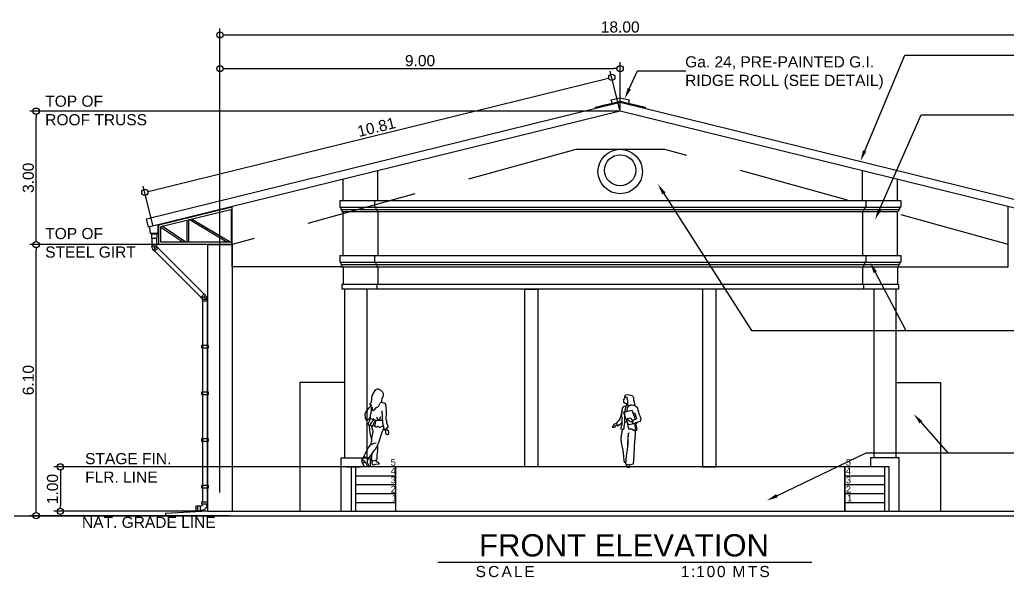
# Model space of a CAD drawing. Header units: inches. Extents: x -1369 to 1198, y -366 to 1398.
# Drawn here: x 13.85 to 36.08, y 53.3 to 65.84 of the extents above; entities that cross this region are included whole.
import ezdxf
from ezdxf import colors
from ezdxf.entities.mleader import LeaderData, LeaderLine
from ezdxf.math import Vec2, Vec3

# ---------------------------------------------------------------- set-up
doc = ezdxf.new("R2010")
doc.units = ezdxf.units.IN
doc.header["$MEASUREMENT"] = 0
for name, pattern in [('CENTER2', [1.125, 0.75, -0.125, 0.125, -0.125]), ('HIDDEN', [0.375, 0.25, -0.125]), ('HIDDEN2', [0.1875, 0.125, -0.0625])]:
    doc.linetypes.add(name, pattern=pattern)
for name, color, linetype in [('DARK', 1, 'Continuous'), ('dim', 8, 'Continuous'), ('FIGURE', 8, 'Continuous')]:
    doc.layers.add(name, color=color, linetype=linetype)
doc.styles.add('ATTR', font='romans.shx', dxfattribs={"width": 0.8, "height": 1.735066})
doc.styles.get("Standard").update_dxf_attribs({"font": 'arial.ttf'})
doc.dimstyles.get("Standard").update_dxf_attribs({"dimtxt": 0.25, "dimasz": 0.14, "dimexe": 0.145, "dimexo": 0.025, "dimgap": 0.05, "dimtad": 1, "dimzin": 0, "dimdsep": 46, "dimtxsty": 'Standard', "dimblk": 'DOTBLANK', "dimcen": 0.09, "dimclrd": 256, "dimclre": 256, "dimaunit": 1, "dimadec": 5, "dimazin": 0, "dimtfac": 1, "dimtix": 1, "dimtofl": 0, "dimtmove": 0, "dimatfit": 3, "dimfxl": 0, "dimtolj": 1, "dimtzin": 0, "dimlwd": -1, "dimlwe": -1, "dimarcsym": 0})

# ---------------------------------------------------------------- blocks, each defined once
blk = doc.blocks.new('_DotBlank')
at = {"color": 0, "linetype": 'ByBlock', "lineweight": -2}
blk.add_line((-0.5, 0), (-1, 0), dxfattribs=at)
blk.add_circle((0, 0), 0.5, dxfattribs=at)
blk = doc.blocks.new('*D256')
at = {"layer": 'Defpoints', "color": 0, "transparency": 16777216}
for p in [(14.223, 60.782), (18.104, 60.782), (18.593, 54.682)]:
    blk.add_point(p, dxfattribs=at)
at = {"layer": 'dim', "transparency": 16777216}
for p, q in [((18.079, 60.782), (14.078, 60.782)), ((14.223, 54.822), (14.223, 60.642)), ((18.568, 54.682), (14.078, 54.682))]:
    blk.add_line(p, q, dxfattribs=at)
at = {"layer": 'dim', "transparency": 16777216, "xscale": 0.14, "yscale": 0.14, "zscale": 0.14}
for p, rotation in [((14.223, 60.782), 90), ((14.223, 54.682), 270)]:
    blk.add_blockref('_DotBlank', p, dxfattribs=dict(at, rotation=rotation))
at = {"layer": 'dim', "color": 0, "transparency": 16777216, "insert": (14.046, 57.732), "char_height": 0.25, "attachment_point": 5, "rotation": 90}
blk.add_mtext('\\A1;6.10', dxfattribs=at)
blk = doc.blocks.new('*D257')
at = {"layer": 'Defpoints', "color": 0, "transparency": 16777216}
for p in [(14.223, 63.782), (27.354, 63.782), (16.854, 60.782)]:
    blk.add_point(p, dxfattribs=at)
at = {"layer": 'dim', "transparency": 16777216}
for p, q in [((27.329, 63.782), (14.078, 63.782)), ((14.223, 60.922), (14.223, 63.642)), ((16.829, 60.782), (14.078, 60.782))]:
    blk.add_line(p, q, dxfattribs=at)
at = {"layer": 'dim', "transparency": 16777216, "xscale": 0.14, "yscale": 0.14, "zscale": 0.14}
for p, rotation in [((14.223, 63.782), 90), ((14.223, 60.782), 270)]:
    blk.add_blockref('_DotBlank', p, dxfattribs=dict(at, rotation=rotation))
at = {"layer": 'dim', "color": 0, "transparency": 16777216, "insert": (14.046, 62.282), "char_height": 0.25, "attachment_point": 5, "rotation": 90}
blk.add_mtext('\\A1;3.00', dxfattribs=at)
blk = doc.blocks.new('*D260')
at = {"layer": 'Defpoints', "color": 0, "transparency": 16777216}
for p in [(27.354, 64.739), (27.354, 63.782), (18.354, 55.182)]:
    blk.add_point(p, dxfattribs=at)
at = {"layer": 'dim', "transparency": 16777216}
for p, q in [((18.354, 55.207), (18.354, 64.884)), ((18.494, 64.739), (27.214, 64.739)), ((27.354, 63.807), (27.354, 64.884))]:
    blk.add_line(p, q, dxfattribs=at)
at = {"layer": 'dim', "transparency": 16777216, "xscale": 0.14, "yscale": 0.14, "zscale": 0.14, "rotation": 180}
blk.add_blockref('_DotBlank', (18.354, 64.739), dxfattribs=at)
at = {"layer": 'dim', "transparency": 16777216, "xscale": 0.14, "yscale": 0.14, "zscale": 0.14}
blk.add_blockref('_DotBlank', (27.354, 64.739), dxfattribs=at)
at = {"layer": 'dim', "color": 0, "transparency": 16777216, "insert": (22.854, 64.917), "char_height": 0.25, "attachment_point": 5}
blk.add_mtext('\\A1;9.00', dxfattribs=at)
blk = doc.blocks.new('*D258')
at = {"layer": 'Defpoints', "color": 0, "transparency": 16777216}
for p in [(36.354, 65.496), (18.354, 64.739), (36.354, 55.182)]:
    blk.add_point(p, dxfattribs=at)
at = {"layer": 'dim', "transparency": 16777216}
for p, q in [((18.354, 64.764), (18.354, 65.641)), ((36.354, 55.207), (36.354, 65.641)), ((18.494, 65.496), (36.214, 65.496))]:
    blk.add_line(p, q, dxfattribs=at)
at = {"layer": 'dim', "transparency": 16777216, "xscale": 0.14, "yscale": 0.14, "zscale": 0.14, "rotation": 180}
blk.add_blockref('_DotBlank', (18.354, 65.496), dxfattribs=at)
at = {"layer": 'dim', "transparency": 16777216, "xscale": 0.14, "yscale": 0.14, "zscale": 0.14}
blk.add_blockref('_DotBlank', (36.354, 65.496), dxfattribs=at)
at = {"layer": 'dim', "color": 0, "transparency": 16777216, "insert": (27.354, 65.674), "char_height": 0.25, "attachment_point": 5}
blk.add_mtext('\\A1;18.00', dxfattribs=at)
blk = doc.blocks.new('*D259')
at = {"layer": 'Defpoints', "color": 0, "transparency": 16777216}
for p in [(27.166, 64.544), (27.354, 63.782), (16.854, 61.195)]:
    blk.add_point(p, dxfattribs=at)
at = {"layer": 'dim', "transparency": 16777216}
for p, q in [((27.348, 63.806), (27.132, 64.685)), ((16.802, 61.99), (27.03, 64.51)), ((16.848, 61.219), (16.632, 62.098))]:
    blk.add_line(p, q, dxfattribs=at)
at = {"layer": 'dim', "transparency": 16777216, "xscale": 0.14, "yscale": 0.14, "zscale": 0.14}
for p, rotation in [((27.166, 64.544), 13.84069596087645), ((16.666, 61.957), 193.8406959608764)]:
    blk.add_blockref('_DotBlank', p, dxfattribs=dict(at, rotation=rotation))
at = {"layer": 'dim', "color": 0, "transparency": 16777216, "insert": (21.874, 63.423), "char_height": 0.25, "attachment_point": 5, "rotation": 13.8407}
blk.add_mtext('\\A1;10.81', dxfattribs=at)
blk = doc.blocks.new('*D261')
at = {"layer": 'Defpoints', "color": 0, "transparency": 16777216}
for p in [(21.304, 55.782), (14.768, 54.782), (18.079, 54.782)]:
    blk.add_point(p, dxfattribs=at)
at = {"layer": 'dim', "transparency": 16777216}
for p, q in [((21.279, 55.782), (14.623, 55.782)), ((14.768, 55.642), (14.768, 54.922)), ((18.054, 54.782), (14.623, 54.782))]:
    blk.add_line(p, q, dxfattribs=at)
at = {"layer": 'dim', "transparency": 16777216, "xscale": 0.14, "yscale": 0.14, "zscale": 0.14}
for p, rotation in [((14.768, 55.782), 90), ((14.768, 54.782), 270)]:
    blk.add_blockref('_DotBlank', p, dxfattribs=dict(at, rotation=rotation))
at = {"layer": 'dim', "color": 0, "transparency": 16777216, "insert": (14.591, 55.282), "char_height": 0.25, "attachment_point": 5, "rotation": 90}
blk.add_mtext('\\A1;1.00', dxfattribs=at)
blk = doc.blocks.new('W1')
at = {"color": 0, "linetype": 'Continuous'}
for p, q in [((30.063, -144.38), (30.047, -144.425)), ((30.047, -144.425), (30.047, -144.465)), ((30.104, -144.364), (30.063, -144.38)), ((30.173, -144.348), (30.104, -144.364)), ((30.221, -144.352), (30.173, -144.348)), ((30.185, -144.425), (30.177, -144.526)), ((30.225, -144.397), (30.185, -144.425)), ((30.237, -144.389), (30.221, -144.352)), ((30.241, -144.409), (30.237, -144.389)), ((30.25, -144.441), (30.241, -144.409)), ((30.266, -144.461), (30.25, -144.441)), ((30.258, -144.473), (30.266, -144.461)), ((29.958, -144.631), (29.95, -144.688)), ((30.007, -144.603), (29.958, -144.631)), ((30.023, -144.566), (30.015, -144.599)), ((30.015, -144.599), (30.076, -144.583)), ((30.031, -144.51), (30.023, -144.566)), ((30.047, -144.465), (30.031, -144.51)), ((30.076, -144.583), (30.112, -144.583)), ((30.112, -144.583), (30.169, -144.595)), ((30.116, -144.591), (30.165, -144.615)), ((30.165, -144.615), (30.185, -144.647)), ((30.169, -144.595), (30.185, -144.575)), ((30.177, -144.526), (30.181, -144.558)), ((30.185, -144.575), (30.177, -144.558)), ((30.181, -144.558), (30.233, -144.55)), ((30.185, -144.647), (30.193, -144.696)), ((30.205, -144.554), (30.201, -144.599)), ((30.201, -144.599), (30.237, -144.607)), ((30.233, -144.55), (30.262, -144.526)), ((30.237, -144.607), (30.274, -144.627)), ((30.262, -144.526), (30.258, -144.473)), ((30.274, -144.627), (30.302, -144.651)), ((30.302, -144.651), (30.306, -144.704)), ((29.902, -144.825), (29.877, -144.886)), ((29.877, -144.886), (29.894, -144.955)), ((29.926, -144.781), (29.902, -144.825)), ((29.934, -144.736), (29.926, -144.781)), ((29.95, -144.688), (29.934, -144.736)), ((30.096, -144.89), (30.088, -144.914)), ((30.132, -144.87), (30.096, -144.89)), ((30.173, -144.886), (30.132, -144.87)), ((30.169, -144.918), (30.173, -144.886)), ((30.193, -144.696), (30.193, -144.734)), ((30.306, -144.704), (30.314, -144.761)), ((30.314, -144.761), (30.322, -144.781)), ((29.894, -144.955), (29.946, -144.967)), ((29.946, -144.967), (30.007, -144.987)), ((30.022, -144.99), (30.004, -145.095)), ((30.004, -145.095), (30.004, -145.242)), ((30.065, -144.972), (30.083, -144.971)), ((30.083, -144.971), (30.134, -144.945)), ((30.134, -144.945), (30.169, -144.918)), ((30.189, -144.965), (30.224, -144.968)), ((30.224, -144.968), (30.249, -144.966)), ((30.004, -145.242), (30.027, -145.51)), ((30.156, -145.208), (30.172, -145.324)), ((30.161, -145.321), (30.156, -145.208)), ((30.167, -145.479), (30.161, -145.321)), ((30.172, -145.324), (30.182, -145.434)), ((30.298, -145.137), (30.327, -145.319)), ((30.327, -145.319), (30.327, -145.363)), ((30.027, -145.51), (30.035, -145.728)), ((30.198, -145.723), (30.167, -145.479)), ((30.182, -145.434), (30.177, -145.516)), ((30.311, -145.468), (30.285, -145.6)), ((30.327, -145.363), (30.311, -145.468)), ((30.035, -145.728), (30.051, -145.912)), ((30.219, -145.917), (30.198, -145.723)), ((30.269, -145.741), (30.264, -145.849)), ((30.285, -145.6), (30.269, -145.741)), ((30.051, -145.912), (30.14, -145.933)), ((30.13, -145.983), (30.125, -145.941)), ((30.177, -145.983), (30.13, -145.983)), ((30.14, -145.933), (30.219, -145.917)), ((30.211, -145.964), (30.177, -145.983)), ((30.203, -145.928), (30.211, -145.964)), ((30.243, -145.87), (30.219, -145.87)), ((30.264, -145.849), (30.243, -145.87))]:
    blk.add_line(p, q, dxfattribs=at)
for points in [[(30.219, -144.603), (30.241, -144.709), (30.249, -144.747), (30.249, -144.966), (30.268, -145.137), (30.298, -145.137), (30.32, -145.124), (30.32, -145.091), (30.312, -145.06), (30.302, -145.021), (30.295, -144.964), (30.301, -144.927), (30.307, -144.782), (30.289, -144.717)], [(29.997, -144.9), (30.076, -144.707), (30.271, -144.752), (30.167, -145.021), (29.958, -144.995), (29.967, -144.974)], [(30.088, -144.914), (30.036, -144.914), (29.987, -144.896), (29.959, -144.885)], [(29.973, -144.89), (29.971, -144.874), (29.974, -144.857), (29.988, -144.838), (29.995, -144.814), (30.001, -144.797), (30.034, -144.764)], [(30.322, -144.781), (30.339, -144.85), (30.349, -144.891), (30.375, -144.932), (30.411, -144.972), (30.435, -144.997), (30.409, -145.023), (30.409, -145.054), (30.373, -145.046), (30.361, -145.021), (30.347, -145.021), (30.328, -145.003), (30.315, -144.976), (30.295, -144.964)], [(30.193, -144.955), (30.154, -145.122), (30.08, -145.122), (30.042, -145.149), (30.004, -145.149), (29.974, -145.15), (29.962, -145.125), (29.969, -145.101), (29.98, -145.068), (29.989, -144.999)], [(30.062, -144.914), (30.065, -144.984), (30.064, -144.996), (30.007, -144.987)], [(30.435, -144.997), (30.452, -145.005), (30.488, -145.016), (30.496, -145.052), (30.491, -145.038), (30.484, -145.031), (30.484, -145.031), (30.496, -145.052), (30.504, -145.06), (30.521, -145.079), (30.463, -145.083), (30.438, -145.055), (30.433, -145.045), (30.411, -145.035)]]:
    blk.add_lwpolyline(points)
blk = doc.blocks.new('People 7 Woman Walking Away')
for p, q in [((1.68, 53.51), (2.33, 58.58)), ((-3, 45.09), (-0.12, 48.57)), ((1.3, 51.05), (0.28, 49.16)), ((1.44, 52.98), (0.46, 51.85)), ((5.29, 48.54), (3.62, 46.75)), ((9.6, 53.32), (12.27, 52.37)), ((13.83, 46.16), (13.18, 51.24)), ((-3.12, 39.69), (-3.32, 44.13)), ((10.15, 46.07), (10.65, 36.63)), ((13.7, 38.74), (13.86, 45.43)), ((0.81, 39.92), (-0.53, 37.35)), ((7.88, 32.89), (7.47, 33.31)), ((11.08, 34.1), (11.9, 31.3)), ((13.43, 30.98), (15, 32.88)), ((15.12, 33.67), (14.14, 36.21)), ((12.76, 30.66), (12.89, 28.7)), ((1.46, 18.78), (1.56, 21.51)), ((-6.07, 6.2), (-4.21, 9.2)), ((-4.21, 1.43), (-6.1, 4.79)), ((-5.68, 6.84), (-3.58, 4.98)), ((-1.08, 0.93), (-3.23, 0.88)), ((-1.27, 0.93), (-2.84, 4.03)), ((2.12, 5.69), (1.99, 3.7)), ((3.65, 2.43), (5.1, 2.93)), ((5.31, 2.97), (7.53, 3.23))]:
    blk.add_line(p, q)
for centre, radius, start, end in [((8.68, 57.77), 6.4, 117.0545, 172.7336), ((6.81, 61.43), 2.29, 78.33672, 117.0545), ((6.17, 58.33), 5.46, 22.51865, 78.33672), ((5.6, 59.45), 5.77, 321.8182, 3.27093), ((9.39, 59.67), 1.98, 3.27093, 22.51865), ((-2.92, 50.89), 3.64, 320.3568, 331.6536), ((0.9, 51.47), 0.58, 138.9908, 318.54), ((1.9, 49.92), 0.867, 111.5383, 274.994), ((40.05, 41.94), 39.04, 169.4458, 177.1086), ((1.5, 50.94), 0.221, 291.5383, 138.54), ((0.69, 53.64), 1, 318.9908, 352.7336), ((2.03, 48.44), 0.624, 311.2695, 94.99396), ((6.15, 47.73), 1.18, 113.3359, 136.8126), ((3.62, 53.61), 5.22, 293.3359, 347.1391), ((9.79, 52.2), 1.11, 108.5349, 167.1391), ((9.15, 54.11), 0.91, 288.535, 25.09605), ((11.17, 55.06), 1.33, 141.8182, 205.096), ((11.81, 51.06), 1.39, 7.22107, 70.35394), ((-1.92, 44.19), 1.4, 140.3568, 182.67), ((-7.08, 45.55), 8.89, 311.3848, 328.2016), ((-0.32, 41.36), 0.947, 328.2016, 4.13948), ((4.83, 41.73), 4.22, 157.5563, 184.1395), ((5.81, 41.33), 5.2, 181.2101, 195.6962), ((-0.63, 43.99), 1.69, 337.5563, 357.1086), ((3, 47.33), 0.848, 131.2695, 316.8126), ((19.58, 44.51), 17.04, 194.476, 198.446), ((-1.16, 33.97), 9.84, 27.90657, 45.01188), ((19.46, 35.59), 11.98, 150.9696, 165.6194), ((9.05, 45.55), 4.81, 358.5915, 7.22107), ((-1.96, 39.74), 1.16, 182.67, 311.3848), ((-0.48, 35.61), 0.669, 165.8775, 238.6287), ((5.93, 34), 7.28, 152.5623, 165.8775), ((1.76, 39.29), 4.98, 238.6287, 261.777), ((250.05, 71.52), 253.26, 188.3211, 191.1937), ((13.8, 28.12), 14.91, 132.807, 154.587), ((8.16, 59.13), 20.57, 249.0476, 276.638), ((0.92, 33.48), 0.884, 26.89006, 81.77706), ((2.16, 34.11), 0.503, 206.8901, 315.6851), ((-1576.34, -498.2), 1665.39, 18.51152, 18.62803), ((3.33, 32.98), 1.12, 50.77058, 135.6851), ((14.57, 30.65), 12.37, 138.9795, 165.0138), ((5.57, 35.73), 2.43, 230.7706, 293.3394), ((12.85, 34.48), 8.42, 149.756, 186.339), ((6.87, 32.73), 0.838, 44.45366, 113.3394), ((-3607.3, 1270.78), 3824.91, 340.8954, 341.1088), ((8.41, 33.41), 0.742, 224.4537, 311.4645), ((11.95, 29.41), 4.61, 100.3584, 131.4645), ((21.68, 37.21), 11.05, 182.9982, 196.324), ((20.24, 38.58), 6.54, 178.5915, 201.1734), ((14.39, 33.38), 0.784, 320.4703, 21.17346), ((35.77, 19.9), 34.25, 163.7284, 177.397), ((1.2, 29.99), 1.77, 343.7284, 18.51152), ((12.75, 31.55), 0.886, 196.324, 320.4703), ((14.63, 28.82), 1.74, 183.9145, 281.3575), ((15.36, 31.45), 1.39, 171.0632, 243.0596), ((13.84, 28.46), 1.96, 333.8101, 63.05956), ((14.79, 28), 0.898, 281.3575, 333.8101), ((108.97, -45.98), 126.31, 150.5509, 153.9804), ((-1178.81, 844.8), 1445.41, 324.553, 325.0337), ((5.74, 12.31), 7.76, 92.77408, 150.5509), ((-6.37, 21.82), 7.94, 357.397, 357.8062), ((-2.52, 22.19), 10.01, 325.0337, 340.8954), ((-5.73, 16.19), 12.5, 348.8631, 8.80684), ((-14.18, -4.58), 17.01, 40.80082, 55.44688), ((43.67, 7.1), 41.94, 174.5497, 181.9177), ((32.93, 8.58), 26.9, 168.8631, 184.0751), ((-4.89, 5.47), 1.39, 148.1282, 209.4266), ((1.13, -16.31), 21.15, 101.466, 108.3509), ((-3.26, 1.97), 1.09, 209.4266, 271.4258), ((-5.7, 2.58), 3.2, 26.86026, 48.56757), ((2.21, 5.05), 4.07, 155.2937, 226.0119), ((-1.1, 1.62), 0.69, 271.4258, 46.01191), ((1.99, 14.82), 9.13, 268.4632, 296.6891), ((3.25, 3.62), 1.26, 176.4305, 288.7684), ((10.32, 10.43), 6.88, 218.2149, 247.1341), ((5.43, 1.94), 1.04, 96.67241, 108.7685), ((7.47, 3.68), 0.446, 276.6724, 67.1341)]:
    blk.add_arc(centre, radius, start, end)
at = {"style": 'ATTR', "width": 0.8, "flags": 9}
blk.add_attdef('ESTCODE', (0, 0), '', height=0.0159, dxfattribs=at)
blk = doc.blocks.new('45')
at = {"layer": 'DARK'}
for p, q in [((-0.062, 0.015), (-0.089, -0.011)), ((0.015, -0.062), (-0.062, 0.015)), ((-0.05, 0.021), (-0.059, 0.012)), ((-0.055, 0.071), (-0.055, 0.033)), ((0.055, 0.071), (-0.055, 0.071)), ((0.055, 0.033), (-0.055, 0.033)), ((-0.05, 0.033), (-0.05, 0.021)), ((0.05, 0.033), (0.05, 0.021)), ((0.055, 0.071), (0.055, 0.033)), ((-0.011, -0.089), (-0.089, -0.011)), ((0.015, -0.062), (-0.011, -0.089))]:
    blk.add_line(p, q, dxfattribs=at)
at = {"layer": 'DARK', "color": 3, "linetype": 'CENTER2'}
for p, q in [((0, 0), (-0.023, -0.023)), ((0, 0.033), (0, 0))]:
    blk.add_line(p, q, dxfattribs=at)
at = {"layer": 'DARK'}
blk.add_arc((-0.054, 0.021), 0.104, 309.1688, 359.6143, dxfattribs=at)
blk = doc.blocks.new('bend hid')
at = {"color": 1, "linetype": 'HIDDEN', "ltscale": 8}
for points in [[(-0.09, 0.001), (-0.09, -0.124), (-0.04, -0.124), (-0.04, 0.001)], [(0.123, 0.091), (-0.002, 0.091), (-0.002, 0.041), (0.123, 0.041)]]:
    blk.add_lwpolyline(points, close=True, dxfattribs=at)
for points in [[(0.01, 0.027, -0.385484), (-0.026, -0.013, -8.123106)], [(0.11, 0.028, -0.385484), (-0.015, -0.113, -0.385484)]]:
    blk.add_lwpolyline(points, format="xyb", dxfattribs=at)
for points in [[(0.01, 0.027), (0.01, 0.041)], [(0.11, 0.028), (0.11, 0.041)], [(-0.026, -0.013), (-0.04, -0.014)], [(-0.015, -0.113), (-0.04, -0.114)]]:
    blk.add_lwpolyline(points, dxfattribs=at)
blk = doc.blocks.new('DSFC')
at = {"color": 1}
for points in [[(-0.654, -1.072), (-0.654, -5.587)], [(-0.554, -1.072), (-0.554, -5.587)], [(-0.449, -5.687), (-0.399, -5.687), (-0.399, -5.787), (-0.449, -5.787)]]:
    blk.add_lwpolyline(points, dxfattribs=at)
at = {"color": 8, "linetype": 'Continuous', "ltscale": 10}
for points in [[(-0.69, -2.072), (-0.528, -2.072), (-0.528, -2.122), (-0.69, -2.122)], [(-0.69, -3.122), (-0.528, -3.122), (-0.528, -3.172), (-0.69, -3.172)], [(-0.69, -4.172), (-0.528, -4.172), (-0.528, -4.222), (-0.69, -4.222)], [(-0.69, -5.222), (-0.528, -5.222), (-0.528, -5.272), (-0.69, -5.272)]]:
    blk.add_lwpolyline(points, close=True, dxfattribs=at)
at = {"color": 1, "rotation": 270}
blk.add_blockref('bend hid', (-0.54, -5.676), dxfattribs=at)

msp = doc.modelspace()

# ---------------------------------------------------------------- linework, layer by layer
for p, q in [((21.0972, 60.3318), (21.0972, 60.2818)), ((21.0972, 60.2818), (33.6112, 60.2818)), ((21.8823, 60.3318), (21.8823, 60.2818)), ((32.826, 60.3318), (32.826, 60.2818)), ((33.6112, 60.3318), (33.6112, 60.2818)), ((33.6112, 59.8818), (21.0972, 59.8818)), ((33.6112, 59.7818), (21.0972, 59.7818)), ((10.6234, 54.6818), (157.2716, 54.6818))]:
    msp.add_line(p, q)
at = {"color": 1}
msp.add_line((18.0792, 54.7818), (36.6292, 54.7818), dxfattribs=at)
at = {"color": 4}
msp.add_lwpolyline([(26.788, 63.8676), (26.9822, 63.9155), (27.1703, 63.9618), (27.1524, 64.0346), (27.3542, 64.0843), (27.5559, 64.0346), (27.538, 63.9618), (27.7261, 63.9155), (27.9203, 63.8676), (27.9188, 63.8615), (27.7246, 63.9094), (27.5304, 63.9572), (27.3542, 64.0007), (27.3542, 64.0007), (27.1779, 63.9572), (27.1779, 63.9572), (26.9837, 63.9094), (26.7895, 63.8615), (26.788, 63.8676)], dxfattribs=at)
for points in [[(16.7519, 61.1697), (16.7041, 61.3638), (27.3542, 63.9878), (38.0042, 61.3638), (37.9564, 61.1697), (27.3542, 63.7818), (16.7519, 61.1697)], [(21.9073, 61.7738), (21.9073, 62.4398)], [(32.801, 61.7738), (32.801, 62.4398)], [(32.801, 61.7738), (32.801, 61.9857)], [(18.6292, 60.7818), (16.9792, 60.7818), (16.9792, 61.2256), (18.6292, 61.6322)], [(21.0972, 60.2818), (18.6292, 60.2818), (18.6292, 61.3998), (18.6292, 61.6322)], [(21.0472, 61.7738), (33.6586, 61.7738)], [(21.0472, 61.7738), (21.0472, 61.6238), (21.0722, 61.6238), (21.0722, 61.5738), (21.0972, 61.5738)], [(21.0722, 61.6238), (33.6586, 61.6238)], [(21.0972, 61.5738), (21.0972, 61.5238)], [(21.8323, 61.7738), (21.8323, 61.6238), (21.8573, 61.6238), (21.8573, 61.5738), (21.8823, 61.5738)], [(21.8823, 61.5738), (21.8823, 61.5238)], [(32.876, 61.7738), (32.876, 61.6238), (32.851, 61.6238), (32.851, 61.5738), (32.826, 61.5738)], [(32.826, 61.5738), (32.826, 61.5238)], [(33.6612, 61.7738), (33.6612, 61.6238), (33.6362, 61.6238), (33.6362, 61.5738), (33.6112, 61.5738)], [(33.6112, 60.2818), (36.0792, 60.2818), (36.0792, 61.6322), (36.0792, 61.6322)], [(33.6112, 61.5738), (33.6112, 61.5238)], [(21.0972, 61.5238), (33.5862, 61.5218)], [(21.1222, 60.5318), (21.1222, 61.5182)], [(21.9073, 61.5238), (21.9073, 60.5318)], [(32.801, 61.5238), (32.801, 60.5318)], [(33.5862, 60.5318), (33.5862, 61.5182)], [(18.0792, 54.7818), (18.0792, 60.7818), (18.6292, 60.7818), (18.6292, 54.7818)], [(21.0472, 60.5318), (33.6586, 60.5318)], [(21.0472, 60.5318), (21.0472, 60.3818), (21.0722, 60.3818), (21.0722, 60.3318), (21.0972, 60.3318)], [(21.8323, 60.5318), (21.8323, 60.3818), (21.8573, 60.3818), (21.8573, 60.3318), (21.8823, 60.3318)], [(32.876, 60.5318), (32.876, 60.3818), (32.851, 60.3818), (32.851, 60.3318), (32.826, 60.3318)], [(33.6612, 60.5318), (33.6612, 60.3818), (33.6362, 60.3818), (33.6362, 60.3318), (33.6112, 60.3318)], [(21.0722, 60.3818), (33.6586, 60.3818)], [(21.1222, 60.2818), (21.1222, 59.8818)], [(21.9073, 60.2818), (21.9073, 59.8818)], [(32.801, 60.2818), (32.801, 59.8818)], [(33.5862, 60.2818), (33.5862, 59.8818)], [(21.0972, 59.8818), (21.0972, 59.7818)], [(21.8823, 59.8818), (21.8823, 59.7818)], [(32.826, 59.8818), (32.826, 59.7818)], [(33.6112, 59.8818), (33.6112, 59.7818)], [(21.0972, 59.7818), (21.0972, 59.7818)], [(21.8823, 59.7818), (21.8823, 59.7818)], [(25.2042, 59.7818), (25.5042, 59.7818)], [(32.826, 59.7818), (32.826, 59.7818)], [(33.6112, 59.7818), (33.6112, 59.7818)], [(21.2042, 55.7818), (21.5042, 55.7818)], [(33.4042, 54.7818), (33.4042, 55.7818), (21.3042, 55.7818), (21.3042, 54.7818)], [(22.3042, 55.7818), (22.3042, 54.7818)], [(29.2042, 55.7818), (29.5042, 55.7818)], [(29.5042, 55.7818), (29.2042, 55.7818)], [(32.4042, 54.7818), (32.4042, 55.7818)], [(32.4042, 55.7818), (32.4042, 54.7818)]]:
    msp.add_lwpolyline(points)
at = {"color": 8, "linetype": 'HIDDEN', "ltscale": 10}
msp.add_lwpolyline([(36.0792, 60.7818), (28.3542, 62.9229), (26.3542, 62.9229), (18.6292, 60.7818)], dxfattribs=at)
at = {"color": 7}
for points in [[(21.1222, 61.7684), (21.1222, 62.2464)], [(33.5862, 61.7684), (33.5862, 62.2464)]]:
    msp.add_lwpolyline(points, dxfattribs=at)
at = {"color": 8}
for points in [[(18.6292, 60.8318), (17.0292, 60.8318), (17.0292, 61.1865), (18.6292, 61.5807)], [(18.6104, 61.576), (18.6104, 60.8318)], [(18.5101, 60.8318), (17.664, 61.3429)], [(18.5826, 60.8318), (17.7155, 61.3556)], [(17.5227, 60.8318), (17.0292, 61.1688)], [(17.5892, 60.8318), (17.059, 61.1938)], [(17.6104, 61.3297), (17.6104, 60.8318)], [(17.6479, 61.3389), (17.6479, 60.8318)]]:
    msp.add_lwpolyline(points, dxfattribs=at)
at = {"color": 1}
for points in [[(21.0972, 61.5738), (33.6362, 61.5738)], [(21.0972, 60.3318), (33.6112, 60.3318)], [(21.1542, 59.7818), (21.1542, 55.9818)], [(21.6542, 59.7818), (21.6542, 55.9818)], [(25.2042, 59.7818), (25.2042, 55.7818)], [(25.5042, 59.7818), (25.5042, 55.7818)], [(29.2042, 59.7818), (29.2042, 55.7818)], [(29.5042, 59.7818), (29.5042, 55.7818)], [(33.0542, 59.7818), (33.0542, 55.9818)], [(33.5542, 59.7818), (33.5542, 55.9818)], [(21.1542, 57.6818), (20.1542, 57.6818), (20.1542, 54.7818)], [(33.5542, 57.6818), (34.5542, 57.6818), (34.5542, 54.7818)], [(21.0792, 54.7818), (21.0792, 55.9818), (21.7292, 55.9818), (21.7292, 55.7818)], [(33.6292, 54.7818), (33.6292, 55.9818), (32.9792, 55.9818), (32.9792, 55.7818)], [(21.4042, 55.7818), (21.4042, 54.7818)], [(21.4042, 55.5818), (22.3042, 55.5818)], [(32.4042, 55.5818), (33.3042, 55.5818)], [(33.3042, 54.7818), (33.3042, 55.7818)], [(21.4042, 55.3818), (22.3042, 55.3818)], [(32.4042, 55.3818), (33.3042, 55.3818)], [(21.4042, 55.1818), (22.3042, 55.1818)], [(32.4042, 55.1818), (33.3042, 55.1818)], [(21.4042, 54.9818), (22.3042, 54.9818)], [(32.4042, 54.9818), (33.3042, 54.9818)], [(18.0792, 54.7818), (17.1292, 54.7318), (17.1292, 54.6818)], [(23.2503, 53.6366), (31.6627, 53.6366)]]:
    msp.add_lwpolyline(points, dxfattribs=at)
msp.add_circle((27.3542, 62.4239), 0.5, dxfattribs=at)
msp.add_circle((27.3542, 62.4519), 0.35)
at = {"layer": 'DARK'}
for p, q in [((16.8125, 61.035), (16.8125, 61.0303)), ((16.8125, 61.035), (16.9375, 61.035)), ((16.8125, 61.0303), (16.9375, 61.0303)), ((16.8125, 61.0233), (16.8125, 60.928)), ((16.8125, 61.0233), (16.9375, 61.0233)), ((16.8125, 60.928), (16.9375, 60.928)), ((16.825, 61.0303), (16.825, 61.0233)), ((16.825, 60.928), (16.825, 60.7895)), ((16.925, 61.0303), (16.925, 61.0233)), ((16.925, 60.928), (16.925, 60.7895)), ((16.9375, 61.035), (16.9375, 61.0303)), ((16.9375, 61.0233), (16.9375, 60.928)), ((16.9603, 60.7042), (17.9987, 59.6658)), ((16.8896, 60.6335), (17.928, 59.5951))]:
    msp.add_line(p, q, dxfattribs=at)
at = {"layer": 'DARK', "linetype": 'HIDDEN2'}
msp.add_line((16.875, 61.0303), (16.875, 61.0233), dxfattribs=at)
at = {"layer": 'DARK', "color": 5}
for points in [[(16.825, 61.0311), (16.7942, 61.0311), (16.7762, 61.1756)], [(16.9608, 61.2211), (16.9608, 61.0311), (16.925, 61.0311)]]:
    msp.add_lwpolyline(points, dxfattribs=at)

# ---------------------------------------------------------------- block references
at = {"xscale": -1}
for name, p in [('45', (16.875, 60.7188)), ('DSFC', (17.4098, 60.5816))]:
    msp.add_blockref(name, p, dxfattribs=at)
at = {"rotation": 45.00000000000266}
msp.add_blockref('45', (18.0133, 59.5805), dxfattribs=at)
at = {"layer": 'FIGURE', "color": 8, "xscale": 0.02775087907974464, "yscale": 0.02775087907974464, "zscale": 0.02775087907974464}
msp.add_blockref('People 7 Woman Walking Away', (21.7157, 55.7596), dxfattribs=at)
at = {"layer": 'FIGURE', "xscale": -1}
msp.add_blockref('W1', (57.6973, 201.7554), dxfattribs=at)

# ---------------------------------------------------------------- texts
at = {"char_height": 0.25, "attachment_point": 1}
for s, insert, width in [('Ga. 24, PRE-PAINTED G.I. RIDGE ROLL (SEE DETAIL)', (28.8149, 65.0164), 4.934024), ('TOP OF \\PROOF TRUSS', (14.4259, 64.1319), 5.901458), ('TOP OF \\PSTEEL GIRT', (14.4259, 61.1549), 5.901458), ('STAGE FIN. \\PFLR. LINE', (15.323, 56.0915), 5.901458), ('NAT. GRADE LINE', (15.2514, 54.6592), 5.901458), ('{\\T1.2;SCALE}', (24.1029, 53.5519), 2.789052), ('{\\T1.2;1:100 MTS}', (28.7142, 53.5519), 4.208436)]:
    msp.add_mtext(s, dxfattribs=dict(at, insert=insert, width=width))
at = {"attachment_point": 1}
for s, width, insert, char_height in [('5', 0.159217, (22.1936, 55.958), 0.15), ('5', 0.159217, (32.4284, 55.958), 0.15), ('4', 0.159217, (22.1936, 55.7664), 0.15), ('3', 0.159217, (22.1936, 55.5616), 0.15), ('4', 0.159217, (32.4284, 55.7664), 0.15), ('3', 0.159217, (32.4284, 55.5616), 0.15), ('2', 0.159217, (22.1936, 55.3543), 0.15), ('2', 0.159217, (32.4284, 55.3543), 0.15), ('1', 0.159217, (22.2197, 55.1543), 0.15), ('1', 0.159217, (32.4546, 55.1543), 0.15), ('FRONT ELEVATION', 18.079743, (24.1807, 54.2664), 0.5)]:
    msp.add_mtext_dynamic_manual_height_columns(s, width=width, gutter_width=1, heights=[0], dxfattribs=dict(at, insert=insert, char_height=char_height))

# ---------------------------------------------------------------- dimensions: what is measured, and where the dimension line sits
at = {"layer": 'dim', "color": 0}
for base, p1, p2, picture, middle in [((36.3542, 65.4964), (18.3542, 64.7392), (36.3542, 55.1818), '*D258', (27.3542, 65.6741)), ((27.3542, 64.7392), (18.3542, 55.1818), (27.3542, 63.7818), '*D260', (22.8542, 64.9168))]:
    dim = msp.add_linear_dim(base=base, p1=p1, p2=p2, dimstyle='Standard', dxfattribs=at)
    dim.commit()
    dim.dimension.update_dxf_attribs({"geometry": picture, "text_midpoint": middle})
dim = msp.add_aligned_dim(p1=(16.8542, 61.1948), p2=(27.3542, 63.7818), distance=0.7849, dimstyle='Standard', dxfattribs=at)
dim.commit()
dim.dimension.update_dxf_attribs({"geometry": '*D259', "text_midpoint": (21.8739, 63.4229)})
for base, p1, p2, picture, middle in [((14.2233, 63.7818), (16.8542, 60.7818), (27.3542, 63.7818), '*D257', (14.0455, 62.2818)), ((14.2233, 60.7818), (18.5934, 54.6818), (18.1042, 60.7818), '*D256', (14.0456, 57.7318)), ((14.7682, 54.7818), (21.3042, 55.7818), (18.0792, 54.7818), '*D261', (14.5906, 55.2818))]:
    dim = msp.add_linear_dim(base=base, p1=p1, p2=p2, angle=90, dimstyle='Standard', dxfattribs=at)
    dim.commit()
    dim.dimension.update_dxf_attribs({"geometry": picture, "text_midpoint": middle})

# ---------------------------------------------------------------- leaders
at = {"color": 8}
ml = msp.add_multileader_mtext('Standard', dxfattribs=at)
ml.set_content('', color=8)
ml.set_leader_properties()
ml.build(insert=Vec2(0, 0))
ml.multileader.update_dxf_attribs({"dogleg_length": 0.36, "arrow_head_size": 0.25})
ctx = ml.context
ctx.base_point, ctx.char_height, ctx.arrow_head_size, ctx.landing_gap_size, ctx.plane_origin = Vec3(37.1123, 65.0384), 0.18, 0.25, 0.09, Vec3(31.0939, 61.9801)
notes = []
notes.append((ctx, [(0, (1, 1, 0), (33.7546, 65.0384), (1, 0), 3.3577, [(0, [(32.7549, 62.6572)], 0, [])])]))
ctx.mtext.insert, ctx.mtext.flow_direction = Vec3(37.2023, 65.1284), 5
ml = msp.add_multileader_mtext('Standard', dxfattribs=at)
ml.set_content('', color=8)
ml.set_leader_properties()
ml.build(insert=Vec2(0, 0))
ml.multileader.update_dxf_attribs({"dogleg_length": 0.36, "arrow_head_size": 0.25})
ctx = ml.context
ctx.base_point, ctx.char_height, ctx.arrow_head_size, ctx.landing_gap_size, ctx.plane_origin = Vec3(28.8292, 64.6882), 0.18, 0.25, 0.09, Vec3(26.5635, 63.6249)
notes.append((ctx, [(0, (1, 1, 0), (27.742, 64.6882), (1, 0), 1.0872, [(0, [(27.455, 64.0595)], 0, [])])]))
ctx.mtext.insert, ctx.mtext.flow_direction = Vec3(28.9192, 64.7782), 5
ml = msp.add_multileader_mtext('Standard', dxfattribs=at)
ml.set_content('', color=8)
ml.set_leader_properties()
ml.build(insert=Vec2(0, 0))
ml.multileader.update_dxf_attribs({"dogleg_length": 0.36, "arrow_head_size": 0.25})
ctx = ml.context
ctx.base_point, ctx.char_height, ctx.arrow_head_size, ctx.landing_gap_size, ctx.plane_origin = Vec3(37.254, 63.7012), 0.18, 0.25, 0.09, Vec3(31.2357, 60.6429)
notes.append((ctx, [(0, (1, 1, 0), (34.1204, 63.7012), (1, 0), 3.1336, [(0, [(33.0865, 61.3394)], 0, [])])]))
ctx.mtext.insert, ctx.mtext.flow_direction = Vec3(37.344, 63.7912), 5
ml = msp.add_multileader_mtext('Standard', dxfattribs=at)
ml.set_content('', color=8)
ml.set_leader_properties()
ml.build(insert=Vec2(0, 0))
ml.multileader.update_dxf_attribs({"dogleg_length": 0.36, "arrow_head_size": 0.25})
ctx = ml.context
ctx.base_point, ctx.char_height, ctx.arrow_head_size, ctx.landing_gap_size, ctx.plane_origin = Vec3(36.2292, 58.8503), 0.18, 0.25, 0.09, Vec3(25.3647, 61.8627)
notes.append((ctx, [(0, (1, 1, 0), (30.3095, 58.8503), (1, 0), 5.9196, [(0, [(28.2024, 62.1421)], 0, [])])]))
ctx.mtext.insert, ctx.mtext.flow_direction = Vec3(36.3192, 58.9403), 5
ml = msp.add_multileader_mtext('Standard', dxfattribs=at)
ml.set_content('', color=8)
ml.set_leader_properties()
ml.build(insert=Vec2(0, 0))
ml.multileader.update_dxf_attribs({"dogleg_length": 0.36, "arrow_head_size": 0.25})
ctx = ml.context
ctx.base_point, ctx.char_height, ctx.arrow_head_size, ctx.landing_gap_size, ctx.plane_origin = Vec3(37.3377, 58.8503), 0.18, 0.25, 0.09, Vec3(30.4827, 59.6937)
notes.append((ctx, [(0, (1, 1, 0), (33.7763, 58.8503), (1, 0), 3.5614, [(0, [(32.9722, 60.3818)], 0, [])])]))
ctx.mtext.insert, ctx.mtext.flow_direction = Vec3(37.4277, 58.9403), 5
ml = msp.add_multileader_mtext('Standard', dxfattribs=at)
ml.set_content('', color=8)
ml.set_leader_properties()
ml.build(insert=Vec2(0, 0))
ml.multileader.update_dxf_attribs({"dogleg_length": 0.36, "arrow_head_size": 0.25})
ctx = ml.context
ctx.base_point, ctx.char_height, ctx.arrow_head_size, ctx.landing_gap_size, ctx.plane_origin = Vec3(37.6181, 56.1003), 0.18, 0.25, 0.09, Vec3(31.6464, 58.2344)
notes.append((ctx, [(0, (1, 1, 0), (34.7193, 56.1003), (1, 0), 2.8987, [(0, [(33.9539, 56.9698)], 0, [])])]))
ctx.mtext.insert, ctx.mtext.flow_direction = Vec3(37.7081, 56.1903), 5
ml = msp.add_multileader_mtext('Standard', dxfattribs=at)
ml.set_content('', color=8)
ml.set_leader_properties()
ml.build(insert=Vec2(0, 0))
ml.multileader.update_dxf_attribs({"dogleg_length": 0.36, "arrow_head_size": 0.25})
ctx = ml.context
ctx.base_point, ctx.char_height, ctx.arrow_head_size, ctx.landing_gap_size, ctx.plane_origin = Vec3(37.6181, 56.1003), 0.18, 0.25, 0.09, Vec3(31.6464, 53.9663)
notes.append((ctx, [(0, (1, 1, 0), (32.8874, 56.1003), (1, 0), 4.7307, [(0, [(30.6509, 55.0226)], 0, [])])]))
ctx.mtext.insert, ctx.mtext.flow_direction = Vec3(37.7081, 56.1903), 5
for ctx, leaders in notes:
    for number, flags, end, landing, length, lines in leaders:
        leader = LeaderData()
        leader.index, (leader.has_last_leader_line, leader.has_dogleg_vector, leader.attachment_direction) = number, flags
        leader.last_leader_point, leader.dogleg_vector, leader.dogleg_length = Vec3(end), Vec3(landing), length
        for number, points, colour, breaks in lines:
            line = LeaderLine()
            line.index, line.vertices, line.color, line.breaks = number, Vec3.list(points), colors.encode_raw_color(colour), breaks
            leader.lines.append(line)
        ctx.leaders.append(leader)

doc.saveas('drawing.dxf')
